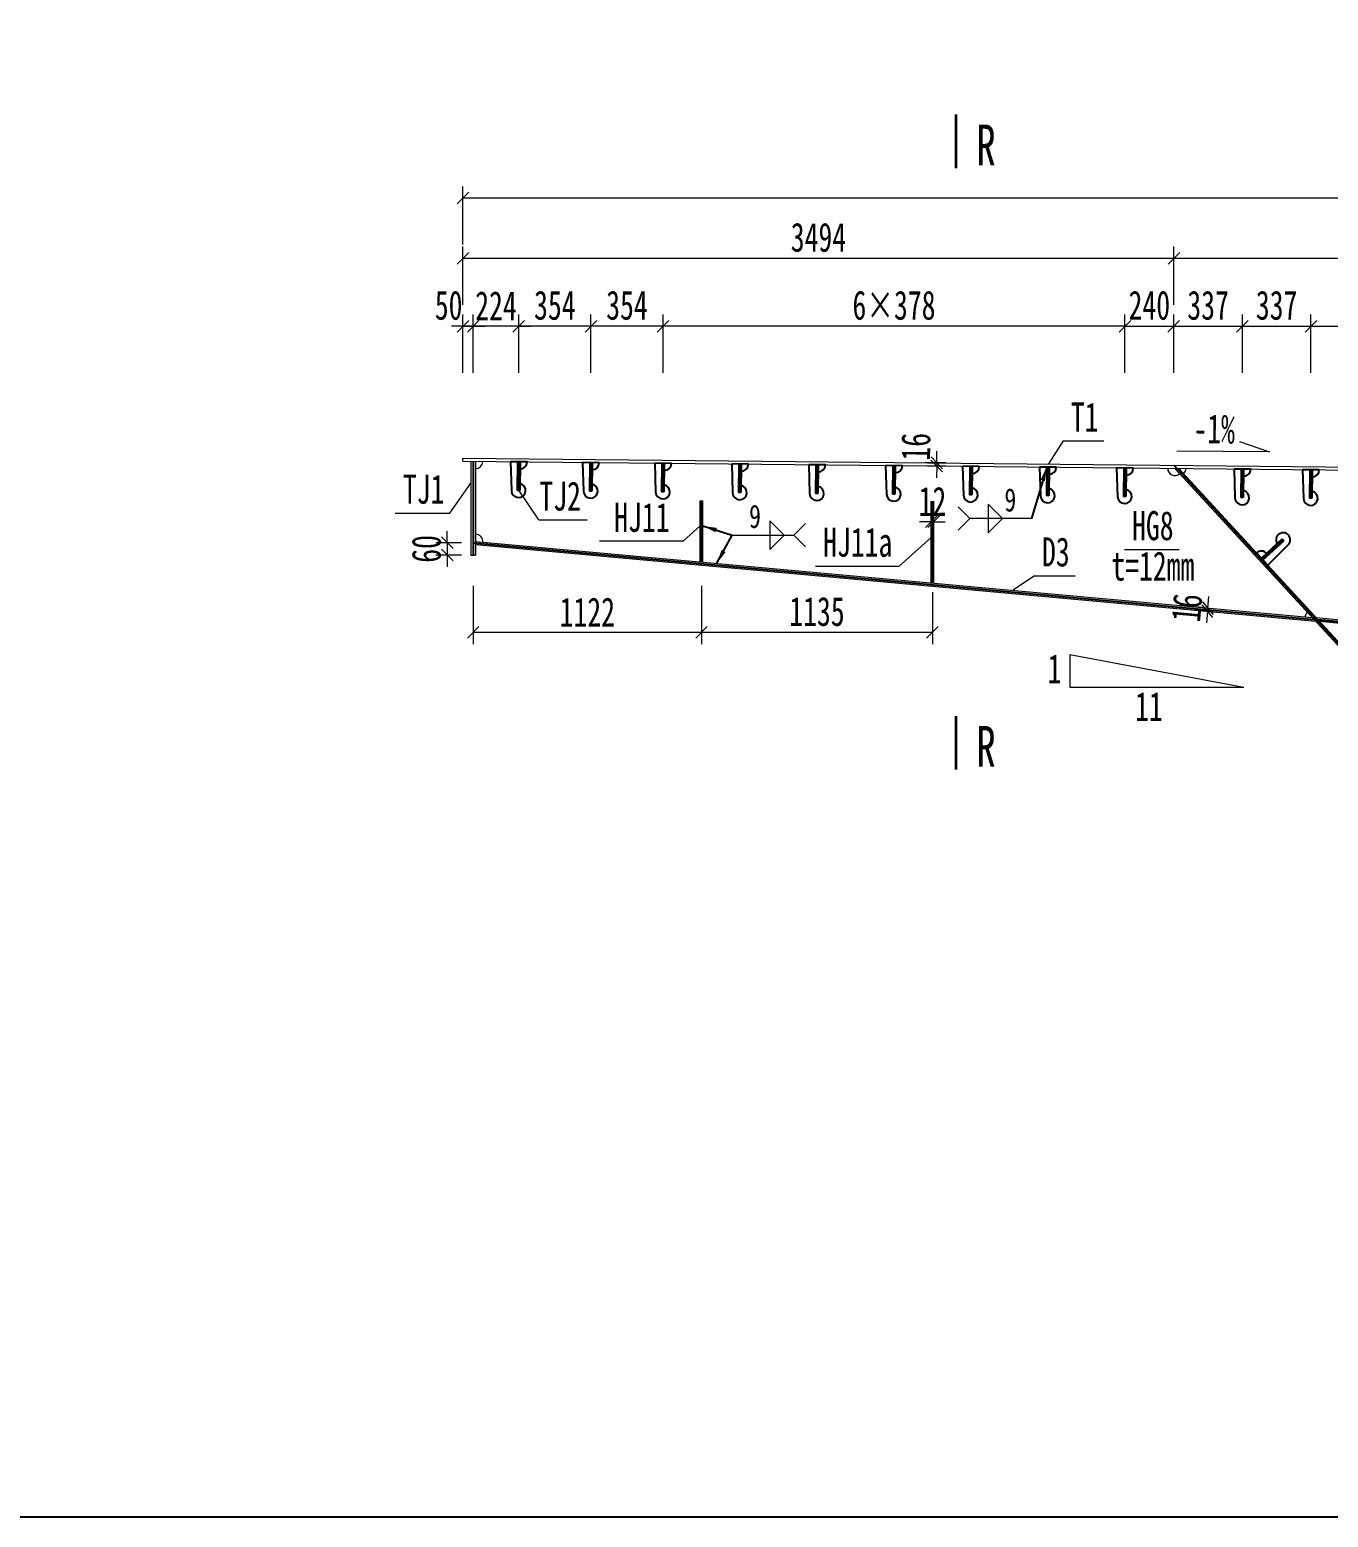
# Model space of a CAD drawing. Header units: millimetres. Extents: x 44597 to 300567, y -113054 to 73044.
# Drawn here: x 115904 to 122285, y -102091 to -94783 of the extents above; entities that cross this region are included whole.
import ezdxf
from ezdxf.enums import TextEntityAlignment as Align

# ---------------------------------------------------------------- set-up
doc = ezdxf.new("R2010")
doc.units = ezdxf.units.MM
doc.layers.get('Defpoints').update_dxf_attribs({"color": 8})
for name, color, linetype, lineweight in [('Dim', 4, 'Continuous', 15), ('文字', 7, 'Continuous', 15), ('粗线', 3, 'Continuous', 35), ('细实线', 4, 'Continuous', 15), ('钢板粗线', 1, 'Continuous', 25), ('钢板细线', 6, 'Continuous', 15)]:
    doc.layers.add(name, color=color, linetype=linetype, lineweight=lineweight)
doc.layers.add('Text', color=4, linetype='Continuous')
doc.styles.add('111', font='', dxfattribs={"width": 0.7})
doc.styles.add('BM_Dim', font='', dxfattribs={"width": 0.85})
doc.styles.add('SMEDI', font='', dxfattribs={"width": 0.75})
doc.styles.get("Standard").update_dxf_attribs({"font": ''})
doc.styles.get('111').set_extended_font_data('仿宋_GB2312')
doc.styles.get('BM_Dim').set_extended_font_data('仿宋_GB2312')
doc.styles.get('SMEDI').set_extended_font_data('仿宋_GB2312')
doc.styles.get('Standard').set_extended_font_data('仿宋_GB2312')
doc.dimstyles.new('200', dxfattribs={"dimscale": 0, "dimtxt": 2.5, "dimasz": 1, "dimexe": 1, "dimexo": 1, "dimgap": 0.6, "dimtad": 1, "dimdec": 0, "dimdsep": 46, "dimtxsty": '111', "dimblk": 'OBLIQUE', "dimcen": 0, "dimclrd": 4, "dimclre": 4, "dimclrt": 4, "dimadec": 1, "dimazin": 2, "dimtfac": 1, "dimtdec": 0, "dimtix": 1, "dimtmove": 2, "dimatfit": 3, "dimfxl": 4, "dimfxlon": 1, "dimtolj": 1, "dimlwd": -1, "dimlwe": -1, "dimarcsym": 0})
doc.dimstyles.new('MSteel_1.0_1.0', dxfattribs={"dimtxt": 3, "dimasz": 1.2, "dimexe": 1, "dimexo": 1, "dimgap": 1, "dimtad": 3, "dimtoh": 1, "dimdec": 0, "dimzin": 0, "dimdsep": 46, "dimtxsty": 'Standard', "dimblk": 'ARCHTICK', "dimcen": 0.09, "dimclrd": 3, "dimclre": 3, "dimadec": 0, "dimazin": 0, "dimtfac": 1, "dimtdec": 4, "dimtofl": 0, "dimtmove": 0, "dimatfit": 3, "dimfxl": 1, "dimtolj": 1, "dimtzin": 0, "dimarcsym": 0})

# ---------------------------------------------------------------- blocks, each defined once
blk = doc.blocks.new('_Oblique')
at = {"color": 0, "linetype": 'ByBlock', "lineweight": -2}
blk.add_line((-0.5, -0.5), (0.5, 0.5), dxfattribs=at)
blk = doc.blocks.new('*D2927')
at = {"layer": 'Defpoints', "color": 0, "transparency": 16777216}
for p in [(121526.9, -95905.4), (118033, -96895.1), (121526.9, -96922.1)]:
    blk.add_point(p, dxfattribs=at)
at = {"layer": '细实线', "color": 4, "transparency": 16777216}
for p, q in [((118033, -96134), (118033, -95848.3)), ((121526.9, -96134), (121526.9, -95848.3)), ((118033, -95905.4), (121526.9, -95905.4))]:
    blk.add_line(p, q, dxfattribs=at)
at = {"layer": '细实线', "color": 4, "transparency": 16777216, "xscale": 57.14285714285715, "yscale": 57.14285714285715, "zscale": 57.14285714285715, "rotation": 180}
blk.add_blockref('_Oblique', (118033, -95905.4), dxfattribs=at)
at = {"layer": '细实线', "color": 4, "transparency": 16777216, "xscale": 57.14285714285715, "yscale": 57.14285714285715, "zscale": 57.14285714285715}
blk.add_blockref('_Oblique', (121526.9, -95905.4), dxfattribs=at)
at = {"layer": '细实线', "color": 4, "transparency": 16777216, "insert": (119779.9, -95803.2), "char_height": 142.86, "attachment_point": 5, "style": '111'}
blk.add_mtext('\\A1;3494', dxfattribs=at)
blk = doc.blocks.new('*D2928')
at = {"layer": 'Defpoints', "color": 0, "transparency": 16777216}
for p in [(129409.2, -95905.4), (129409.2, -96890.8), (121526.9, -96922.1)]:
    blk.add_point(p, dxfattribs=at)
at = {"layer": '细实线', "color": 4, "transparency": 16777216}
for p, q in [((121526.9, -96134), (121526.9, -95848.3)), ((129409.2, -96134), (129409.2, -95848.3)), ((121526.9, -95905.4), (129409.2, -95905.4))]:
    blk.add_line(p, q, dxfattribs=at)
at = {"layer": '细实线', "color": 4, "transparency": 16777216, "xscale": 57.14285714285715, "yscale": 57.14285714285715, "zscale": 57.14285714285715, "rotation": 180}
blk.add_blockref('_Oblique', (121526.9, -95905.4), dxfattribs=at)
at = {"layer": '细实线', "color": 4, "transparency": 16777216, "xscale": 57.14285714285715, "yscale": 57.14285714285715, "zscale": 57.14285714285715}
blk.add_blockref('_Oblique', (129409.2, -95905.4), dxfattribs=at)
at = {"layer": '细实线', "color": 4, "transparency": 16777216, "insert": (125468, -95803.2), "char_height": 142.86, "attachment_point": 5, "style": '111'}
blk.add_mtext('\\A1;7882', dxfattribs=at)
blk = doc.blocks.new('*D2929')
at = {"layer": 'Defpoints', "color": 0, "transparency": 16777216}
for p in [(118083, -97341.5), (119205.1, -97329.6), (118083, -97744.1)]:
    blk.add_point(p, dxfattribs=at)
at = {"layer": '细实线', "color": 4, "transparency": 16777216}
for p, q in [((118083, -97515.5), (118083, -97801.2)), ((119205.1, -97515.5), (119205.1, -97801.2)), ((119205.1, -97744.1), (118083, -97744.1))]:
    blk.add_line(p, q, dxfattribs=at)
at = {"layer": '细实线', "color": 4, "transparency": 16777216, "xscale": 57.14285714285715, "yscale": 57.14285714285715, "zscale": 57.14285714285715, "rotation": 180}
blk.add_blockref('_Oblique', (118083, -97744.1), dxfattribs=at)
at = {"layer": '细实线', "color": 4, "transparency": 16777216, "xscale": 57.14285714285715, "yscale": 57.14285714285715, "zscale": 57.14285714285715}
blk.add_blockref('_Oblique', (119205.1, -97744.1), dxfattribs=at)
at = {"layer": '细实线', "color": 4, "transparency": 16777216, "insert": (118644, -97643.4), "char_height": 142.86, "attachment_point": 5, "style": '111'}
blk.add_mtext('\\A1;1122', dxfattribs=at)
blk = doc.blocks.new('_ArchTick')
at = {"color": 0, "linetype": 'ByBlock', "const_width": 0.15}
blk.add_lwpolyline([(-0.5, -0.5), (0.5, 0.5)], dxfattribs=at)
blk = doc.blocks.new('角焊缝1')
at = {"layer": 'Dim'}
blk.add_line((-3101.17, 370.22), (-3106.48, 370.22), dxfattribs=at)
blk.add_lwpolyline([(-3107.48, 369.22), (-3106.48, 370.22), (-3107.48, 371.22)], dxfattribs=at)
blk.add_lwpolyline([(-3104.91, 371.45), (-3104.91, 368.99), (-3103.68, 370.22)], close=True, dxfattribs=at)
blk = doc.blocks.new('角焊缝2')
at = {"layer": 'Dim'}
blk.add_line((-3138.01, 370.22), (-3132.7, 370.22), dxfattribs=at)
blk.add_lwpolyline([(-3134.75, 371.45), (-3134.75, 368.99), (-3133.52, 370.22)], close=True, dxfattribs=at)
blk.add_lwpolyline([(-3131.7, 369.22), (-3132.7, 370.22), (-3131.7, 371.22)], dxfattribs=at)
blk = doc.blocks.new('*D2932')
at = {"layer": 'Defpoints', "color": 0, "transparency": 16777216}
for p in [(119205.1, -97329.6), (120340, -97488.8), (119205.1, -97744.1)]:
    blk.add_point(p, dxfattribs=at)
at = {"layer": '细实线', "color": 4, "transparency": 16777216}
for p, q in [((119205.1, -97515.5), (119205.1, -97801.2)), ((120340, -97545.9), (120340, -97801.2)), ((120340, -97744.1), (119205.1, -97744.1))]:
    blk.add_line(p, q, dxfattribs=at)
at = {"layer": '细实线', "color": 4, "transparency": 16777216, "xscale": 57.14285714285715, "yscale": 57.14285714285715, "zscale": 57.14285714285715, "rotation": 180}
blk.add_blockref('_Oblique', (119205.1, -97744.1), dxfattribs=at)
at = {"layer": '细实线', "color": 4, "transparency": 16777216, "xscale": 57.14285714285715, "yscale": 57.14285714285715, "zscale": 57.14285714285715}
blk.add_blockref('_Oblique', (120340, -97744.1), dxfattribs=at)
at = {"layer": '细实线', "color": 4, "transparency": 16777216, "insert": (119772.5, -97641.8), "char_height": 142.86, "attachment_point": 5, "style": '111'}
blk.add_mtext('\\A1;1135', dxfattribs=at)
blk = doc.blocks.new('*D2933')
at = {"layer": 'Defpoints', "color": 0, "transparency": 16777216}
for p in [(120346, -97200.3), (120334, -97234), (120346, -97234)]:
    blk.add_point(p, dxfattribs=at)
at = {"layer": '细实线', "color": 4, "transparency": 16777216}
for p, q in [((120334, -97200.3), (120276.9, -97200.3)), ((120334, -97200.3), (120334, -97143.2)), ((120334, -97200.3), (120346, -97200.3)), ((120346, -97200.3), (120346, -97143.2)), ((120346, -97200.3), (120403.1, -97200.3))]:
    blk.add_line(p, q, dxfattribs=at)
at = {"layer": '细实线', "color": 4, "transparency": 16777216, "xscale": 57.14285714285715, "yscale": 57.14285714285715, "zscale": 57.14285714285715}
blk.add_blockref('_Oblique', (120334, -97200.3), dxfattribs=at)
at = {"layer": '细实线', "color": 4, "transparency": 16777216, "xscale": 57.14285714285715, "yscale": 57.14285714285715, "zscale": 57.14285714285715, "rotation": 180}
blk.add_blockref('_Oblique', (120346, -97200.3), dxfattribs=at)
at = {"layer": '细实线', "color": 4, "transparency": 16777216, "insert": (120340, -97099.6), "char_height": 142.86, "attachment_point": 5, "style": '111'}
blk.add_mtext('\\A1;12', dxfattribs=at)
blk = doc.blocks.new('*D2934')
at = {"layer": 'Defpoints', "color": 0, "transparency": 16777216}
for p in [(118083, -97303.2), (117955.8, -97363.6), (118083, -97363.6)]:
    blk.add_point(p, dxfattribs=at)
at = {"layer": '细实线', "color": 4, "transparency": 16777216}
for p, q in [((117955.8, -97303.2), (117955.8, -97246.1)), ((118025.9, -97303.2), (117898.7, -97303.2)), ((117955.8, -97303.2), (117955.8, -97363.6)), ((118025.9, -97363.6), (117898.7, -97363.6)), ((117955.8, -97363.6), (117955.8, -97420.8))]:
    blk.add_line(p, q, dxfattribs=at)
at = {"layer": '细实线', "color": 4, "transparency": 16777216, "xscale": 57.14285714285715, "yscale": 57.14285714285715, "zscale": 57.14285714285715}
for p, rotation in [((117955.8, -97303.2), 270), ((117955.8, -97363.6), 90)]:
    blk.add_blockref('_Oblique', p, dxfattribs=dict(at, rotation=rotation))
at = {"layer": '细实线', "color": 4, "transparency": 16777216, "insert": (117853.6, -97333.4), "char_height": 142.86, "attachment_point": 5, "rotation": 90, "style": '111'}
blk.add_mtext('\\A1;60', dxfattribs=at)
blk = doc.blocks.new('12-140加劲 有过焊孔')
at = {"layer": 'Defpoints'}
blk.add_line((0, 0), (0, 140), dxfattribs=at)
at = {"layer": '钢板粗线', "color": 7}
for p, q in [((-6, 0), (-6, 140)), ((-6, 140), (6, 140)), ((6, 0), (6, 140)), ((41, 0), (35, 141.5)), ((-41, 0), (41, 0))]:
    blk.add_line(p, q, dxfattribs=at)
for centre, start, end in [((0, 140), 2.44105, 260.12911), ((-6, 0), 90, 180)]:
    blk.add_arc(centre, 35, start, end, dxfattribs=at)
blk = doc.blocks.new('*D2939')
at = {"layer": 'Defpoints', "color": 0, "transparency": 16777216}
for p in [(121525.8, -96239.3), (121285.9, -96935.5), (121525.8, -96922.1)]:
    blk.add_point(p, dxfattribs=at)
at = {"layer": '细实线', "color": 4, "transparency": 16777216}
for p, q in [((121285.9, -96239.3), (121228.8, -96239.3)), ((121285.9, -96467.9), (121285.9, -96182.2)), ((121285.9, -96239.3), (121525.8, -96239.3)), ((121525.8, -96467.9), (121525.8, -96182.2)), ((121525.8, -96239.3), (121582.9, -96239.3))]:
    blk.add_line(p, q, dxfattribs=at)
at = {"layer": '细实线', "color": 4, "transparency": 16777216, "xscale": 57.14285714285715, "yscale": 57.14285714285715, "zscale": 57.14285714285715}
blk.add_blockref('_Oblique', (121285.9, -96239.3), dxfattribs=at)
at = {"layer": '细实线', "color": 4, "transparency": 16777216, "xscale": 57.14285714285715, "yscale": 57.14285714285715, "zscale": 57.14285714285715, "rotation": 180}
blk.add_blockref('_Oblique', (121525.8, -96239.3), dxfattribs=at)
at = {"layer": '细实线', "color": 4, "transparency": 16777216, "insert": (121405.9, -96137.1), "char_height": 142.86, "attachment_point": 5, "style": '111'}
blk.add_mtext('\\A1;240', dxfattribs=at)
blk = doc.blocks.new('*D2940')
at = {"layer": 'Defpoints', "color": 0, "transparency": 16777216}
for p in [(120462.4, -96911.4), (120361, -96926.4), (120462.2, -96927.4)]:
    blk.add_point(p, dxfattribs=at)
at = {"layer": '细实线', "color": 4, "transparency": 16777216}
for p, q in [((120405.2, -96910.9), (120304, -96909.9)), ((120361.2, -96910.4), (120361, -96926.4)), ((120361.2, -96910.4), (120361.7, -96853.3)), ((120405.1, -96926.9), (120303.9, -96925.9)), ((120361, -96926.4), (120360.4, -96983.6))]:
    blk.add_line(p, q, dxfattribs=at)
at = {"layer": '细实线', "color": 4, "transparency": 16777216, "xscale": 57.1428571428572, "yscale": 57.1428571428572, "zscale": 57.1428571428572}
for p, rotation in [((120361, -96926.4), 89.42629083929008), ((120361.2, -96910.4), 269.4262908392901)]:
    blk.add_blockref('_Oblique', p, dxfattribs=dict(at, rotation=rotation))
at = {"layer": '细实线', "color": 4, "transparency": 16777216, "insert": (120258.8, -96831.5), "char_height": 142.86, "attachment_point": 5, "rotation": 89.42629, "style": '111'}
blk.add_mtext('\\A1;16', dxfattribs=at)
blk = doc.blocks.new('14-160加劲 有过焊孔')
at = {"layer": 'Defpoints'}
blk.add_line((38609.4, 31489.3), (38609.4, 31629.3), dxfattribs=at)
at = {"layer": '钢板粗线', "color": 7}
for p, q in [((38603.4, 31489.3), (38603.4, 31629.3)), ((38603.4, 31629.3), (38615.4, 31629.3)), ((38615.4, 31489.3), (38615.4, 31629.3)), ((38650.4, 31489.3), (38644.3, 31630.8)), ((38568.4, 31489.3), (38650.4, 31489.3))]:
    blk.add_line(p, q, dxfattribs=at)
for centre, start, end in [((38609.4, 31629.3), 2.44105, 260.12911), ((38603.4, 31489.3), 90, 180)]:
    blk.add_arc(centre, 35, start, end, dxfattribs=at)
blk = doc.blocks.new('*D2946')
at = {"layer": 'Defpoints', "color": 0, "transparency": 16777216}
for p in [(122199.9, -96239.3), (121862.9, -96899.4), (122199.9, -96877.6)]:
    blk.add_point(p, dxfattribs=at)
at = {"layer": '细实线', "color": 4, "transparency": 16777216}
for p, q in [((121862.9, -96467.9), (121862.9, -96182.2)), ((121862.9, -96239.3), (122199.9, -96239.3)), ((122199.9, -96467.9), (122199.9, -96182.2))]:
    blk.add_line(p, q, dxfattribs=at)
at = {"layer": '细实线', "color": 4, "transparency": 16777216, "xscale": 57.14285714285715, "yscale": 57.14285714285715, "zscale": 57.14285714285715, "rotation": 180}
blk.add_blockref('_Oblique', (121862.9, -96239.3), dxfattribs=at)
at = {"layer": '细实线', "color": 4, "transparency": 16777216, "xscale": 57.14285714285715, "yscale": 57.14285714285715, "zscale": 57.14285714285715}
blk.add_blockref('_Oblique', (122199.9, -96239.3), dxfattribs=at)
at = {"layer": '细实线', "color": 4, "transparency": 16777216, "insert": (122031.4, -96137.1), "char_height": 142.86, "attachment_point": 5, "style": '111'}
blk.add_mtext('\\A1;337', dxfattribs=at)
blk = doc.blocks.new('*D2947')
at = {"layer": 'Defpoints', "color": 0, "transparency": 16777216}
for p in [(118083, -96239.4), (118033, -96895.1), (118083, -96915.4)]:
    blk.add_point(p, dxfattribs=at)
at = {"layer": '细实线', "color": 4, "transparency": 16777216}
for p, q in [((118033, -96239.4), (117975.9, -96239.4)), ((118033, -96468), (118033, -96182.2)), ((118033, -96239.4), (118083, -96239.4)), ((118083, -96468), (118083, -96182.2)), ((118083, -96239.4), (118140.1, -96239.4))]:
    blk.add_line(p, q, dxfattribs=at)
at = {"layer": '细实线', "color": 4, "transparency": 16777216, "xscale": 57.14285714285715, "yscale": 57.14285714285715, "zscale": 57.14285714285715}
blk.add_blockref('_Oblique', (118033, -96239.4), dxfattribs=at)
at = {"layer": '细实线', "color": 4, "transparency": 16777216, "xscale": 57.14285714285715, "yscale": 57.14285714285715, "zscale": 57.14285714285715, "rotation": 180}
blk.add_blockref('_Oblique', (118083, -96239.4), dxfattribs=at)
at = {"layer": '细实线', "color": 4, "transparency": 16777216, "insert": (117962.4, -96137.2), "char_height": 142.86, "attachment_point": 5, "style": '111'}
blk.add_mtext('\\A1;50', dxfattribs=at)
blk = doc.blocks.new('*D2948')
at = {"layer": 'Defpoints', "color": 0, "transparency": 16777216}
for p in [(121691.8, -97640), (121724.2, -97626.9), (121722.7, -97642.8)]:
    blk.add_point(p, dxfattribs=at)
at = {"layer": '细实线', "color": 4, "transparency": 16777216}
for p, q in [((121693.2, -97624), (121698.4, -97567.1)), ((121691.8, -97640), (121634.8, -97634.8)), ((121693.2, -97624), (121636.3, -97618.9)), ((121691.8, -97640), (121686.6, -97696.9)), ((121693.2, -97624), (121691.8, -97640))]:
    blk.add_line(p, q, dxfattribs=at)
at = {"layer": '细实线', "color": 4, "transparency": 16777216, "xscale": 57.14285714285715, "yscale": 57.14285714285715, "zscale": 57.14285714285715}
for p, rotation in [((121691.8, -97640), 84.79551855718461), ((121693.2, -97624), 264.7955185571846)]:
    blk.add_blockref('_Oblique', p, dxfattribs=dict(at, rotation=rotation))
at = {"layer": '细实线', "color": 4, "transparency": 16777216, "insert": (121590.7, -97622.7), "char_height": 142.86, "attachment_point": 5, "rotation": 84.79552, "style": '111'}
blk.add_mtext('\\A1;16', dxfattribs=at)
blk = doc.blocks.new('*D2952')
at = {"layer": 'Defpoints', "color": 0, "transparency": 16777216}
for p in [(121862.9, -96239.3), (121862.9, -96734.5), (121526.1, -96922.1)]:
    blk.add_point(p, dxfattribs=at)
at = {"layer": '细实线', "color": 4, "transparency": 16777216}
for p, q in [((121526.1, -96467.9), (121526.1, -96182.2)), ((121526.1, -96239.3), (121862.9, -96239.3)), ((121862.9, -96467.9), (121862.9, -96182.2))]:
    blk.add_line(p, q, dxfattribs=at)
at = {"layer": '细实线', "color": 4, "transparency": 16777216, "xscale": 57.14285714285715, "yscale": 57.14285714285715, "zscale": 57.14285714285715, "rotation": 180}
blk.add_blockref('_Oblique', (121526.1, -96239.3), dxfattribs=at)
at = {"layer": '细实线', "color": 4, "transparency": 16777216, "xscale": 57.14285714285715, "yscale": 57.14285714285715, "zscale": 57.14285714285715}
blk.add_blockref('_Oblique', (121862.9, -96239.3), dxfattribs=at)
at = {"layer": '细实线', "color": 4, "transparency": 16777216, "insert": (121694.5, -96137.1), "char_height": 142.86, "attachment_point": 5, "style": '111'}
blk.add_mtext('\\A1;337', dxfattribs=at)
blk = doc.blocks.new('*D2953')
at = {"layer": 'Defpoints', "color": 0, "transparency": 16777216}
for p in [(118083, -96239.4), (118307.2, -96836.6), (118083, -96922.4)]:
    blk.add_point(p, dxfattribs=at)
at = {"layer": '细实线', "color": 4, "transparency": 16777216}
for p, q in [((118083, -96239.4), (118025.9, -96239.4)), ((118083, -96468), (118083, -96182.2)), ((118307.2, -96239.4), (118083, -96239.4)), ((118307.2, -96468), (118307.2, -96182.2)), ((118307.2, -96239.4), (118364.4, -96239.4))]:
    blk.add_line(p, q, dxfattribs=at)
at = {"layer": '细实线', "color": 4, "transparency": 16777216, "xscale": 57.14285714285715, "yscale": 57.14285714285715, "zscale": 57.14285714285715}
blk.add_blockref('_Oblique', (118083, -96239.4), dxfattribs=at)
at = {"layer": '细实线', "color": 4, "transparency": 16777216, "xscale": 57.14285714285715, "yscale": 57.14285714285715, "zscale": 57.14285714285715, "rotation": 180}
blk.add_blockref('_Oblique', (118307.2, -96239.4), dxfattribs=at)
at = {"layer": '细实线', "color": 4, "transparency": 16777216, "insert": (118195.1, -96138.7), "char_height": 142.86, "attachment_point": 5, "style": '111'}
blk.add_mtext('\\A1;224', dxfattribs=at)
blk = doc.blocks.new('*D2954')
at = {"layer": 'Defpoints', "color": 0, "transparency": 16777216}
for p in [(129409.2, -95609.3), (118033, -96066.9), (129409.2, -96923.4)]:
    blk.add_point(p, dxfattribs=at)
at = {"layer": '细实线', "color": 4, "transparency": 16777216}
for p, q in [((118033, -95837.9), (118033, -95552.2)), ((129409.2, -95837.9), (129409.2, -95552.2)), ((118033, -95609.3), (129409.2, -95609.3))]:
    blk.add_line(p, q, dxfattribs=at)
at = {"layer": '细实线', "color": 4, "transparency": 16777216, "xscale": 57.14285714285715, "yscale": 57.14285714285715, "zscale": 57.14285714285715, "rotation": 180}
blk.add_blockref('_Oblique', (118033, -95609.3), dxfattribs=at)
at = {"layer": '细实线', "color": 4, "transparency": 16777216, "xscale": 57.14285714285715, "yscale": 57.14285714285715, "zscale": 57.14285714285715}
blk.add_blockref('_Oblique', (129409.2, -95609.3), dxfattribs=at)
at = {"layer": '细实线', "color": 4, "transparency": 16777216, "insert": (123721.1, -95507.1), "char_height": 142.86, "attachment_point": 5, "style": '111'}
blk.add_mtext('\\A1;11376', dxfattribs=at)
blk = doc.blocks.new('*D2955')
at = {"layer": 'Defpoints', "color": 0, "transparency": 16777216}
for p in [(119016.1, -96239.3), (119016.1, -96710.3), (121285.9, -96821.4)]:
    blk.add_point(p, dxfattribs=at)
at = {"layer": '细实线', "color": 4, "transparency": 16777216}
for p, q in [((119016.1, -96467.9), (119016.1, -96182.2)), ((121285.9, -96239.3), (119016.1, -96239.3)), ((121285.9, -96467.9), (121285.9, -96182.2))]:
    blk.add_line(p, q, dxfattribs=at)
at = {"layer": '细实线', "color": 4, "transparency": 16777216, "xscale": 57.14285714285715, "yscale": 57.14285714285715, "zscale": 57.14285714285715, "rotation": 180}
blk.add_blockref('_Oblique', (119016.1, -96239.3), dxfattribs=at)
at = {"layer": '细实线', "color": 4, "transparency": 16777216, "xscale": 57.14285714285715, "yscale": 57.14285714285715, "zscale": 57.14285714285715}
blk.add_blockref('_Oblique', (121285.9, -96239.3), dxfattribs=at)
at = {"layer": '细实线', "color": 4, "transparency": 16777216, "insert": (120151, -96137.1), "char_height": 142.86, "attachment_point": 5, "style": '111'}
blk.add_mtext('\\A1;6×378', dxfattribs=at)
blk = doc.blocks.new('*D2956')
at = {"layer": 'Defpoints', "color": 0, "transparency": 16777216}
for p in [(118661.6, -96239.3), (118661.6, -96808.1), (119016.1, -96808)]:
    blk.add_point(p, dxfattribs=at)
at = {"layer": '细实线', "color": 4, "transparency": 16777216}
for p, q in [((118661.6, -96467.9), (118661.6, -96182.2)), ((119016.1, -96239.3), (118661.6, -96239.3)), ((119016.1, -96467.9), (119016.1, -96182.2))]:
    blk.add_line(p, q, dxfattribs=at)
at = {"layer": '细实线', "color": 4, "transparency": 16777216, "xscale": 57.14285714285715, "yscale": 57.14285714285715, "zscale": 57.14285714285715, "rotation": 180}
blk.add_blockref('_Oblique', (118661.6, -96239.3), dxfattribs=at)
at = {"layer": '细实线', "color": 4, "transparency": 16777216, "xscale": 57.14285714285715, "yscale": 57.14285714285715, "zscale": 57.14285714285715}
blk.add_blockref('_Oblique', (119016.1, -96239.3), dxfattribs=at)
at = {"layer": '细实线', "color": 4, "transparency": 16777216, "insert": (118838.8, -96137.1), "char_height": 142.86, "attachment_point": 5, "style": '111'}
blk.add_mtext('\\A1;354', dxfattribs=at)
blk = doc.blocks.new('*D2957')
at = {"layer": 'Defpoints', "color": 0, "transparency": 16777216}
for p in [(118307.2, -96239.3), (118661.6, -96766.7), (118307.2, -96879.2)]:
    blk.add_point(p, dxfattribs=at)
at = {"layer": '细实线', "color": 4, "transparency": 16777216}
for p, q in [((118307.2, -96467.9), (118307.2, -96182.2)), ((118661.6, -96239.3), (118307.2, -96239.3)), ((118661.6, -96467.9), (118661.6, -96182.2))]:
    blk.add_line(p, q, dxfattribs=at)
at = {"layer": '细实线', "color": 4, "transparency": 16777216, "xscale": 57.14285714285715, "yscale": 57.14285714285715, "zscale": 57.14285714285715, "rotation": 180}
blk.add_blockref('_Oblique', (118307.2, -96239.3), dxfattribs=at)
at = {"layer": '细实线', "color": 4, "transparency": 16777216, "xscale": 57.14285714285715, "yscale": 57.14285714285715, "zscale": 57.14285714285715}
blk.add_blockref('_Oblique', (118661.6, -96239.3), dxfattribs=at)
at = {"layer": '细实线', "color": 4, "transparency": 16777216, "insert": (118484.4, -96137.1), "char_height": 142.86, "attachment_point": 5, "style": '111'}
blk.add_mtext('\\A1;354', dxfattribs=at)
blk = doc.blocks.new('*D2959')
at = {"layer": 'Defpoints', "color": 0, "transparency": 16777216}
for p in [(122754.8, -96239.3), (122199.9, -96899.4), (122754.8, -96851.6)]:
    blk.add_point(p, dxfattribs=at)
at = {"layer": '细实线', "color": 4, "transparency": 16777216}
for p, q in [((122199.9, -96467.9), (122199.9, -96182.2)), ((122199.9, -96239.3), (122754.8, -96239.3)), ((122754.8, -96467.9), (122754.8, -96182.2))]:
    blk.add_line(p, q, dxfattribs=at)
at = {"layer": '细实线', "color": 4, "transparency": 16777216, "xscale": 57.14285714285715, "yscale": 57.14285714285715, "zscale": 57.14285714285715, "rotation": 180}
blk.add_blockref('_Oblique', (122199.9, -96239.3), dxfattribs=at)
at = {"layer": '细实线', "color": 4, "transparency": 16777216, "xscale": 57.14285714285715, "yscale": 57.14285714285715, "zscale": 57.14285714285715}
blk.add_blockref('_Oblique', (122754.8, -96239.3), dxfattribs=at)
at = {"layer": '细实线', "color": 4, "transparency": 16777216, "insert": (122477.4, -96138.6), "char_height": 142.86, "attachment_point": 5, "style": '111'}
blk.add_mtext('\\A1;555', dxfattribs=at)

msp = doc.modelspace()

# ---------------------------------------------------------------- linework, layer by layer
at = {"layer": 'Defpoints'}
for p, q in [((118083, -96903.6), (118083, -97363.6)), ((121525.8, -96922.1), (123581.2, -99153.5)), ((119205.1, -97397.4), (119205.1, -97097.4)), ((120340, -97500.8), (120340, -97100.8)), ((118083, -97303.2), (122694.2, -97723.2)), ((122682.7, -97724.3), (122234.7, -97681.4))]:
    msp.add_line(p, q, dxfattribs=at)
msp.add_lwpolyline([(113566.6, -87474.1), (135566.6, -87474.1), (135566.6, -102091.3), (113566.6, -102091.3)], close=True, dxfattribs=at)
at = {"layer": '粗线'}
for p, q in [((120456.5, -95462.7), (120456.5, -95199.4)), ((120456.5, -98417.9), (120456.5, -98154.6))]:
    msp.add_line(p, q, dxfattribs=at)
at = {"layer": '细实线'}
for p, q in [((120982.9, -96802.7), (120910.2, -96915.9)), ((120982.9, -96802.7), (121182.5, -96802.7)), ((121849, -96805.8), (121995.8, -96857.1)), ((121995.8, -96857.1), (121541.1, -96852.5)), ((117968.9, -97157.2), (118071, -97009.9)), ((118405.6, -97191.2), (118308.1, -97044.3)), ((117700.1, -97157.2), (117968.9, -97157.2)), ((118405.6, -97191.2), (118643.6, -97191.2)), ((119116.4, -97293.2), (119199.1, -97219.7)), ((118704.4, -97293.2), (119116.4, -97293.2)), ((120177.2, -97417.7), (120334, -97278.1)), ((121283.6, -97336.5), (121552.3, -97336.5)), ((119765.2, -97417.7), (120177.2, -97417.7)), ((120841.6, -97465.4), (120737.1, -97537)), ((120841.6, -97465.4), (121041.2, -97465.4)), ((121015, -97852.9), (121015, -98012.9)), ((121015, -97852.9), (121870.5, -98012.9)), ((121015, -98012.9), (121870.5, -98012.9))]:
    msp.add_line(p, q, dxfattribs=at)
at = {"layer": '钢板细线'}
for p, q in [((118033, -96903.1), (118033, -96887.1)), ((118071, -96903.5), (118071, -97363.6)), ((118095, -96903.7), (118095, -97363.6)), ((121531.1, -96938.1), (123571.7, -99153.5)), ((121550.3, -96938.3), (123590.7, -99153.5)), ((119199.1, -97396.9), (119199.1, -97097.4)), ((119199.1, -97097.4), (119211.1, -97097.4)), ((119211.1, -97398), (119211.1, -97097.4)), ((120334, -97500.2), (120334, -97100.8)), ((120334, -97100.8), (120346, -97100.8)), ((120346, -97501.3), (120346, -97100.8)), ((118095, -97296.3), (122205.9, -97670.7)), ((118095, -97312.4), (122222, -97688.3)), ((118071, -97363.6), (118095, -97363.6))]:
    msp.add_line(p, q, dxfattribs=at)
at = {"layer": '钢板细线', "color": 7}
for p, q in [((122683.4, -97716.3), (122226.6, -97672.6)), ((122681.9, -97732.3), (122242.8, -97690.2))]:
    msp.add_line(p, q, dxfattribs=at)
at = {"layer": '钢板细线'}
for points in [[(118033, -96887.1), (125209.2, -96959), (130047.3, -96886.4)], [(118033, -96903.1), (125209.2, -96975), (130047.3, -96902.4)]]:
    msp.add_lwpolyline(points, dxfattribs=at)
for centre, start, end in [((118095, -96903.7), 270, 359.42629), ((121531.1, -96938.1), 179.42629, 312.30941), ((121550.3, -96938.3), 312.30941, 359.42629), ((118095, -97296.3), 354.79552, 90), ((122205.9, -97670.7), 132.64892, 174.83592)]:
    msp.add_arc(centre, 35, start, end, dxfattribs=at)

# ---------------------------------------------------------------- block references
at = {"layer": '细实线', "rotation": 179.4262908401}
for p in [(118307.2, -96905.9), (118661.6, -96909.4), (119016.1, -96913), (119394.4, -96916.7), (119772.7, -96920.5), (120151, -96924.3), (120529.3, -96928.1), (120907.6, -96931.9), (121285.9, -96935.7), (121862.9, -96941.5), (122199.9, -96944.8)]:
    msp.add_blockref('12-140加劲 有过焊孔', p, dxfattribs=at)
at = {"layer": '细实线', "color": 8, "xscale": 57.1428571428572, "yscale": 57.1428571428572, "zscale": 57.1428571428572}
for name, p in [('角焊缝1', (298037, -118340)), ('角焊缝2', (298670.1, -118420.9))]:
    msp.add_blockref(name, p, dxfattribs=at)
at = {"layer": '钢板细线', "rotation": 312.6489191297558}
msp.add_blockref('14-160加劲 有过焊孔', (72641.3, -90319.7), dxfattribs=at)

# ---------------------------------------------------------------- texts
at = {"layer": 'Text', "style": 'SMEDI', "width": 0.75}
for p in [(120693.5, -97092.5), (119438.8, -97173.3)]:
    msp.add_text('9', height=114.3, dxfattribs=at).set_placement(p, align=Align.MIDDLE_LEFT)
at = {"layer": '文字', "style": 'BM_Dim', "width": 0.7}
for p in [(120603.3, -95448.4), (120603.3, -98403.6)]:
    msp.add_text('R', height=200, dxfattribs=at).set_placement(p, align=Align.CENTER)
for s, height, p in [('T1', 142.86, (121087.9, -96799.6)), ('TJ1', 142.86, (117839.6, -97154.2)), ('TJ2', 142.86, (118510.5, -97188.1)), ('HJ11', 142.86, (118912.1, -97292.6)), ('HG8', 142.86, (121423.1, -97333.4)), ('HJ11a', 142.86, (119972.8, -97414.6)), ('D3', 142.86, (120946.5, -97462.4)), ('t=12mm', 142.86, (121423.1, -97531.8)), ('1', 142.9, (120940, -98037)), ('11', 142.86, (121403.7, -98222.2))]:
    msp.add_text(s, height=height, dxfattribs=at).set_placement(p, align=Align.BOTTOM_CENTER)
msp.add_text('-1%', height=142.86, rotation=359.42629, dxfattribs=at).set_placement((121723.2, -96857.9), align=Align.BOTTOM_CENTER)

# ---------------------------------------------------------------- dimensions: what is measured, and where the dimension line sits
at = {"layer": '细实线'}
for base, p1, p2, override, picture, middle in [((129409.2, -95609.3), (118033, -96066.9), (129409.2, -96923.4), {"dimscale": 57.142857, "dimtxsty": '111', "dimblk": 'Oblique'}, '*D2954', (123721.1, -95507.1)), ((121526.9, -95905.4), (118033, -96895.1), (121526.9, -96922.1), {"dimscale": 57.142857, "dimtxsty": '111', "dimblk": 'Oblique'}, '*D2927', (119779.9, -95803.2)), ((129409.2, -95905.4), (121526.9, -96922.1), (129409.2, -96890.8), {"dimscale": 57.142857, "dimtxsty": '111', "dimblk": 'Oblique'}, '*D2928', (125468, -95803.2)), ((118083, -96239.4), (118307.2, -96836.6), (118083, -96922.4), {"dimscale": 57.142857, "dimblk": 'Oblique'}, '*D2953', (118195.1, -96138.7)), ((118307.2, -96239.3), (118661.6, -96766.7), (118307.2, -96879.2), {"dimscale": 57.142857, "dimblk": 'Oblique'}, '*D2957', (118484.4, -96137.1)), ((118661.6365, -96239.299), (119016.0544, -96807.9503), (118661.6365, -96808.0719), {"dimscale": 57.142857, "dimblk": 'Oblique'}, '*D2956', (118838.8455, -96137.0596)), ((121525.8, -96239.3), (121285.9, -96935.5), (121525.8, -96922.1), {"dimscale": 57.142857, "dimblk": 'Oblique'}, '*D2939', (121405.9, -96137.1)), ((121862.9, -96239.3), (121526.1, -96922.1), (121862.9, -96734.5), {"dimscale": 57.142857, "dimblk": 'Oblique'}, '*D2952', (121694.5, -96137.1)), ((122199.9, -96239.3), (121862.9, -96899.4), (122199.9, -96877.6), {"dimscale": 57.142857, "dimblk": 'Oblique'}, '*D2946', (122031.4, -96137.1)), ((122754.8, -96239.3), (122199.9, -96899.4), (122754.8, -96851.6), {"dimscale": 57.142857, "dimblk": 'Oblique'}, '*D2959', (122477.4, -96138.6)), ((118083, -97744.1), (119205.1, -97329.6), (118083, -97341.5), {"dimscale": 57.142857, "dimblk": 'Oblique'}, '*D2929', (118644, -97643.4)), ((119205.1, -97744.1), (120340, -97488.8), (119205.1, -97329.6), {"dimscale": 57.142857, "dimblk": 'Oblique'}, '*D2932', (119772.5, -97641.8))]:
    dim = msp.add_linear_dim(base=base, p1=p1, p2=p2, dimstyle='200', override=override, dxfattribs=at)
    dim.commit()
    dim.dimension.update_dxf_attribs({"geometry": picture, "text_midpoint": middle})
dim = msp.add_linear_dim(base=(118083, -96239.4), p1=(118033, -96895.1), p2=(118083, -96915.4), dimstyle='200', override={"dimscale": 57.142857, "dimblk": 'Oblique'}, dxfattribs=at)
dim.commit()
dim.dimension.update_dxf_attribs({"geometry": '*D2947', "text_midpoint": (117962.4, -96137.2), "dimtype": 160})
dim = msp.add_linear_dim(base=(119016.1, -96239.3), p1=(121285.9, -96821.4), p2=(119016.1, -96710.3), text='6×378', dimstyle='200', override={"dimscale": 57.142857, "dimtxsty": '111', "dimblk": 'Oblique'}, dxfattribs=at)
dim.commit()
dim.dimension.update_dxf_attribs({"geometry": '*D2955', "text_midpoint": (120151, -96137.1)})
dim = msp.add_linear_dim(base=(120361, -96926.4), p1=(120462.4, -96911.4), p2=(120462.2, -96927.4), angle=269.42629, dimstyle='200', override={"dimscale": 57.142857}, dxfattribs=at)
dim.commit()
dim.dimension.update_dxf_attribs({"geometry": '*D2940', "text_midpoint": (120258.8, -96831.5), "dimtype": 161})
for p1, p2, distance, picture, middle in [((120334, -97234), (120346, -97234), 33.6, '*D2933', (120340, -97099.6)), ((121724.2, -97626.9), (121722.7, -97642.8), -31.1, '*D2948', (121590.7, -97622.7))]:
    dim = msp.add_aligned_dim(p1=p1, p2=p2, distance=distance, dimstyle='200', override={"dimscale": 57.142857, "dimblk": 'Oblique'}, dxfattribs=at)
    dim.commit()
    dim.dimension.update_dxf_attribs({"geometry": picture, "text_midpoint": middle})
dim = msp.add_linear_dim(base=(117955.8, -97363.6), p1=(118083, -97303.2), p2=(118083, -97363.6), angle=90, dimstyle='200', override={"dimscale": 57.142857, "dimblk": 'Oblique'}, dxfattribs=at)
dim.commit()
dim.dimension.update_dxf_attribs({"geometry": '*D2934', "text_midpoint": (117853.6, -97333.4)})

# ---------------------------------------------------------------- leaders
at = {"layer": 'Dim'}
for points in [[(120901.6, -96931.8), (120827, -97184.4)], [(119211.6, -97220.8), (119355.3, -97265.3)], [(119281.1, -97404.3), (119355.3, -97265.3)]]:
    msp.add_leader(points, dimstyle='MSteel_1.0_1.0', override={"dimscale": 57.142857, "dimclrd": 256}, dxfattribs=at)

doc.saveas('drawing.dxf')
